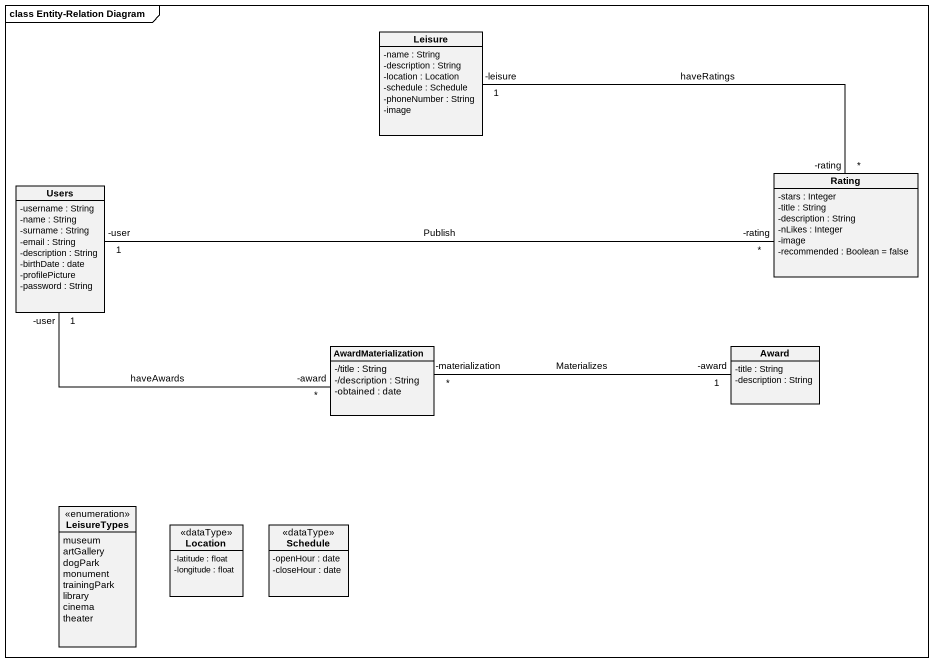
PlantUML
@startuml
mainframe class Entity-Relation Diagram
hide circle
hide empty members
skinparam classAttributeIconSize 0
class Leisure {
  -name : String
  -description : String
  -location : Location
  -schedule : Schedule
  -phoneNumber : String
  -image
}
class Users {
  -username : String
  -name : String
  -surname : String
  -email : String
  -description : String
  -birthDate : date
  -profilePicture
  -password : String
}
class Rating {
  -stars : Integer
  -title : String
  -description : String
  -nLikes : Integer
  -image
  -recommended : Boolean = false
}
class AwardMaterialization {
  -/title : String
  -/description : String
  -obtained : date
}
class Award {
  -title : String
  -description : String
}
enum LeisureTypes {
  museum
  artGallery
  dogPark
  monument
  trainingPark
  library
  cinema
  theater
}
class Location <<dataType>> {
  -latitude : float
  -longitude : float
}
class Schedule <<dataType>> {
  -openHour : date
  -closeHour : date
}
Users "-user\n1" -right- "-rating\n*" Rating : Publish
Users "-user\n1" -right- "-award\n*" AwardMaterialization : haveAwards
Rating "-rating\n*" -left- "-leisure\n1" Leisure : haveRatings
AwardMaterialization "-materialization\n*" -right- "-award\n1" Award : Materializes
@enduml
